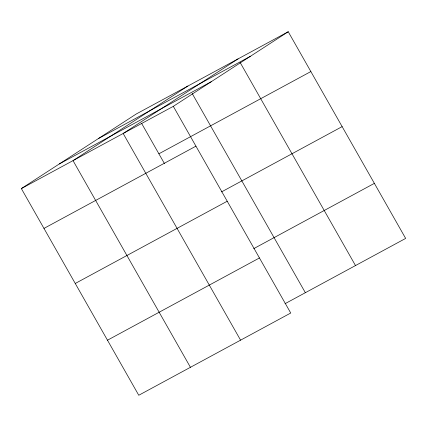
<?xml version="1.0" encoding="UTF-8"?>
<svg xmlns="http://www.w3.org/2000/svg" width="427" height="427" viewBox="0 0 427 427"><rect width="100%" height="100%" fill="white"/><g stroke="black" fill="none" stroke-linecap="round" stroke-linejoin="round"><path stroke-width="0.64" d="M288.236 31.737L173.319 106.339L290.728 313.023L138.764 395.263L21.35 188.585L136.272 113.977L288.236 31.737L405.65 238.415L285.033 303.698M187.939 86.014L73.017 160.621L190.431 367.3M238.09 58.873L123.168 133.48L240.582 340.164M98.349 138.599L250.313 56.353M59.273 163.963L211.242 81.717M21.35 188.585L173.319 106.339M158.892 153.805L310.861 71.56M43.976 228.408L195.94 146.162M221.522 191.899L342.139 126.622M75.253 283.469L227.223 201.224M253.75 248.631L374.372 183.354M107.481 340.202L259.451 257.956M240.054 62.337L355.499 265.557M192.203 93.518L305.353 292.698M141.518 123.216L164.491 163.658"/></g></svg>
